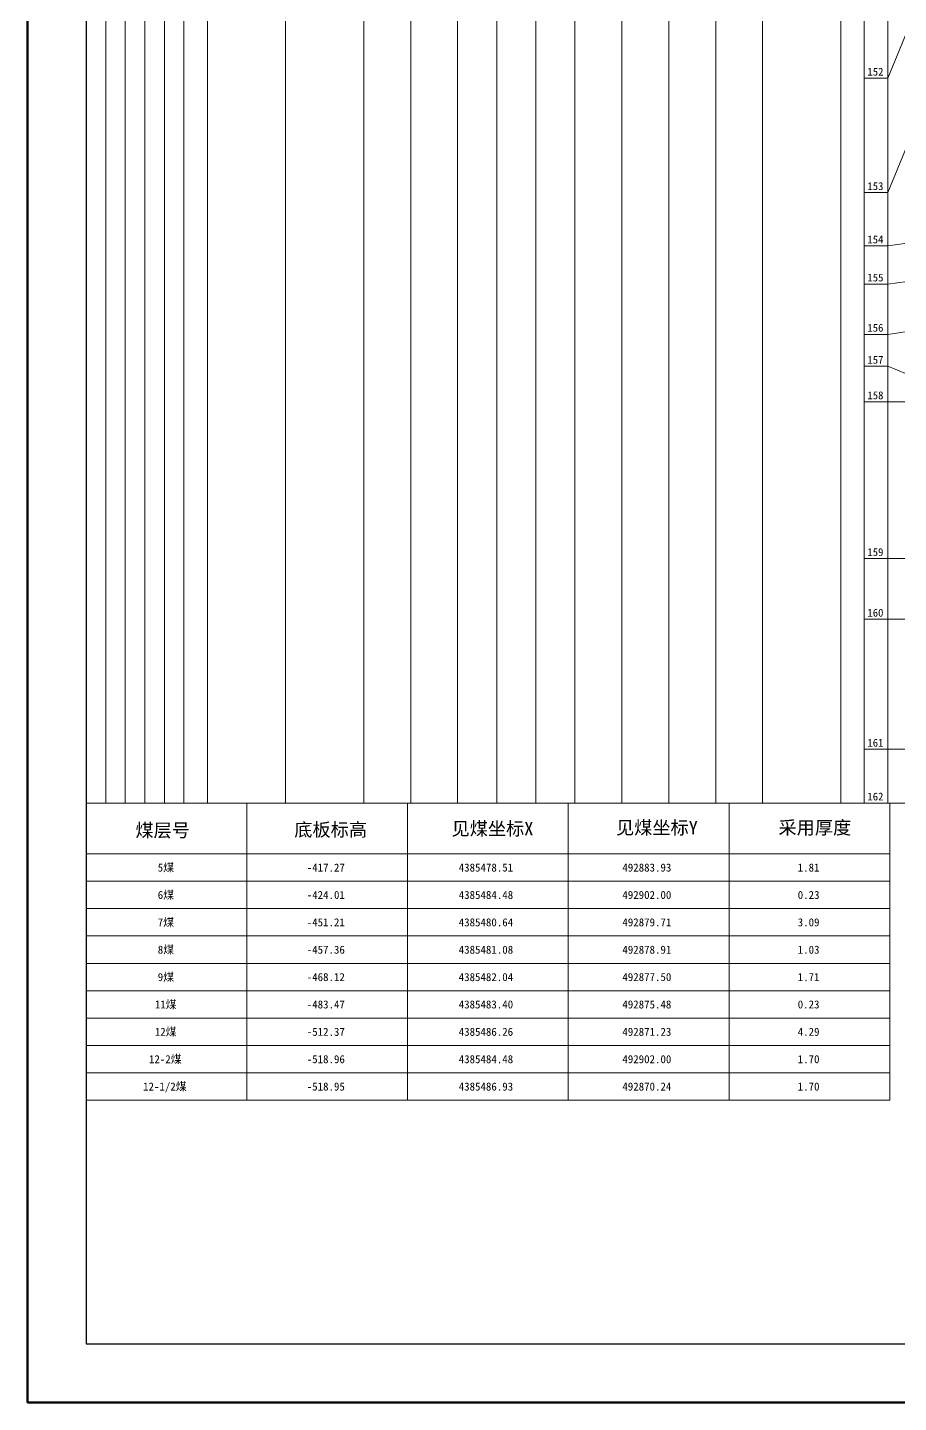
# Model space of a CAD drawing. Header units: inches. Extents: x -27 to 109, y -598 to 26.
# Drawn here: x -26.9 to 17.6, y -597.8 to -527.5 of the extents above; entities that cross this region are included whole.
import ezdxf

# ---------------------------------------------------------------- set-up
doc = ezdxf.new("R2010")
doc.units = ezdxf.units.IN
doc.header["$MEASUREMENT"] = 0
doc.layers.get('0').update_dxf_attribs({"lineweight": 0})
doc.styles.add('宋体', font='')
doc.styles.get('宋体').set_extended_font_data('宋体')

msp = doc.modelspace()

# ---------------------------------------------------------------- linework, layer by layer
at = {"lineweight": 100}
for p, q in [((-26.918, 26.296), (-26.918, -597.842)), ((-26.918, -597.842), (108.882, -597.842))]:
    msp.add_line(p, q, dxfattribs=at)
at = {"lineweight": 30}
for p, q in [((-23.918, 23.296), (-23.918, -594.842)), ((-23.918, -594.842), (105.882, -594.842))]:
    msp.add_line(p, q, dxfattribs=at)
at = {"linetype": 'Continuous', "lineweight": 15}
for p, q in [((-22.918, 0.896), (-22.918, -567.184)), ((-21.918, 0.896), (-21.918, -567.184)), ((-20.918, 0.896), (-20.918, -567.184)), ((-19.918, 0.896), (-19.918, -567.184)), ((-18.918, 0.896), (-18.918, -567.184)), ((-17.718, 0.896), (-17.718, -567.184)), ((-13.718, 0.896), (-13.718, -567.184)), ((-9.718, 0.896), (-9.718, -567.184)), ((-7.318, 0.896), (-7.318, -567.184)), ((-4.918, 0.896), (-4.918, -567.184)), ((-2.918, 0.896), (-2.918, -567.184)), ((-0.918, 0.896), (-0.918, -567.184)), ((1.082, 0.896), (1.082, -567.184)), ((3.482, 0.896), (3.482, -567.184)), ((5.882, 0.896), (5.882, -567.184)), ((8.282, 0.896), (8.282, -567.184)), ((10.682, 0.896), (10.682, -567.184)), ((14.682, 0.896), (14.682, -567.184)), ((15.882, 0.896), (15.882, -567.184)), ((17.082, 0.896), (17.082, -567.184)), ((17.082, -530.113), (18.082, -527.704)), ((15.882, -530.113), (17.082, -530.113)), ((17.082, -535.963), (18.082, -533.554)), ((15.882, -535.963), (17.082, -535.963)), ((17.082, -538.691), (18.082, -538.554)), ((15.882, -538.691), (17.082, -538.691)), ((15.882, -540.641), (17.082, -540.641)), ((17.082, -540.641), (18.082, -540.504)), ((15.882, -543.211), (17.082, -543.211)), ((17.082, -543.211), (18.082, -543.074)), ((15.882, -544.847), (17.082, -544.847)), ((17.082, -544.847), (18.082, -545.254)), ((15.882, -546.664), (17.082, -546.664)), ((17.082, -546.664), (18.082, -546.664)), ((15.882, -554.684), (17.082, -554.684)), ((17.082, -554.684), (18.082, -554.684)), ((15.882, -557.784), (17.082, -557.784)), ((17.082, -557.784), (18.082, -557.784)), ((15.882, -564.434), (17.082, -564.434)), ((17.082, -564.434), (18.082, -564.434)), ((15.882, -567.184), (17.082, -567.184)), ((17.082, -567.184), (18.082, -567.184)), ((-23.918, -569.783), (-23.918, -582.383)), ((-15.698, -569.783), (-15.698, -582.383)), ((-15.698, -569.783), (-15.698, -582.383)), ((-7.477, -569.783), (-7.477, -582.383)), ((-7.477, -569.783), (-7.477, -582.383)), ((0.743, -569.783), (0.743, -582.383)), ((0.743, -569.783), (0.743, -582.383)), ((8.964, -569.783), (8.964, -582.383)), ((8.964, -569.783), (8.964, -582.383)), ((17.185, -569.783), (17.185, -582.383)), ((-23.918, -571.183), (-15.698, -571.183)), ((-15.698, -571.183), (-7.477, -571.183)), ((-7.477, -571.183), (0.743, -571.183)), ((0.743, -571.183), (8.964, -571.183)), ((8.964, -571.183), (17.185, -571.183)), ((-23.918, -572.583), (-15.698, -572.583)), ((-15.698, -572.583), (-7.477, -572.583)), ((-7.477, -572.583), (0.743, -572.583)), ((0.743, -572.583), (8.964, -572.583)), ((8.964, -572.583), (17.185, -572.583)), ((-23.918, -573.983), (-15.698, -573.983)), ((-15.698, -573.983), (-7.477, -573.983)), ((-7.477, -573.983), (0.743, -573.983)), ((0.743, -573.983), (8.964, -573.983)), ((8.964, -573.983), (17.185, -573.983)), ((-23.918, -575.383), (-15.698, -575.383)), ((-15.698, -575.383), (-7.477, -575.383)), ((-7.477, -575.383), (0.743, -575.383)), ((0.743, -575.383), (8.964, -575.383)), ((8.964, -575.383), (17.185, -575.383)), ((-23.918, -576.783), (-15.698, -576.783)), ((-15.698, -576.783), (-7.477, -576.783)), ((-7.477, -576.783), (0.743, -576.783)), ((0.743, -576.783), (8.964, -576.783)), ((8.964, -576.783), (17.185, -576.783)), ((-23.918, -578.183), (-15.698, -578.183)), ((-15.698, -578.183), (-7.477, -578.183)), ((-7.477, -578.183), (0.743, -578.183)), ((0.743, -578.183), (8.964, -578.183)), ((8.964, -578.183), (17.185, -578.183)), ((-23.918, -579.583), (-15.698, -579.583)), ((-15.698, -579.583), (-7.477, -579.583)), ((-7.477, -579.583), (0.743, -579.583)), ((0.743, -579.583), (8.964, -579.583)), ((8.964, -579.583), (17.185, -579.583)), ((-23.918, -580.983), (-15.698, -580.983)), ((-15.698, -580.983), (-7.477, -580.983)), ((-7.477, -580.983), (0.743, -580.983)), ((0.743, -580.983), (8.964, -580.983)), ((8.964, -580.983), (17.185, -580.983)), ((-23.918, -582.383), (-15.698, -582.383)), ((-15.698, -582.383), (-7.477, -582.383)), ((-7.477, -582.383), (0.743, -582.383)), ((0.743, -582.383), (8.964, -582.383)), ((8.964, -582.383), (17.185, -582.383))]:
    msp.add_line(p, q, dxfattribs=at)
at = {"lineweight": 15}
for p, q in [((-23.918, -567.184), (105.882, -567.184)), ((-23.918, -567.184), (33.999, -567.184)), ((-23.918, -567.184), (17.185, -567.184)), ((-23.918, -567.184), (-23.918, -569.783)), ((-15.698, -567.184), (-15.698, -569.783)), ((-7.477, -567.184), (-7.477, -569.783)), ((0.743, -567.184), (0.743, -569.783)), ((8.964, -567.184), (8.964, -569.783)), ((17.185, -567.184), (17.185, -569.783)), ((-23.918, -569.783), (17.185, -569.783))]:
    msp.add_line(p, q, dxfattribs=at)

# ---------------------------------------------------------------- texts
at = {"style": '宋体'}
for s, height, p in [('152', 0.4, (16.043, -529.979)), ('153', 0.4, (16.043, -535.829)), ('154', 0.4, (16.043, -538.557)), ('155', 0.4, (16.043, -540.507)), ('156', 0.4, (16.043, -543.077)), ('157', 0.4, (16.043, -544.714)), ('158', 0.4, (16.043, -546.53)), ('159', 0.4, (16.043, -554.55)), ('160', 0.4, (16.043, -557.65)), ('161', 0.4, (16.043, -564.3)), ('162', 0.4, (16.043, -567.05)), ('煤层号', 0.682, (-21.401, -568.918)), ('底板标高', 0.682, (-13.275, -568.885)), ('见煤坐标X', 0.682, (-5.231, -568.832)), ('见煤坐标Y', 0.682, (3.182, -568.779)), ('采用厚度', 0.682, (11.49, -568.779)), ('5煤', 0.4092, (-20.257, -570.688)), ('-417.27', 0.4092, (-12.635, -570.688)), ('4385478.51', 0.4092, (-4.863, -570.688)), ('492883.93', 0.4092, (3.507, -570.688)), ('1.81', 0.4092, (12.476, -570.688)), ('6煤', 0.4092, (-20.257, -572.088)), ('-424.01', 0.4092, (-12.635, -572.088)), ('4385484.48', 0.4092, (-4.863, -572.088)), ('492902.00', 0.4092, (3.507, -572.088)), ('0.23', 0.4092, (12.476, -572.088)), ('7煤', 0.4092, (-20.257, -573.488)), ('-451.21', 0.4092, (-12.635, -573.488)), ('4385480.64', 0.4092, (-4.863, -573.488)), ('492879.71', 0.4092, (3.507, -573.488)), ('3.09', 0.4092, (12.476, -573.488)), ('8煤', 0.4092, (-20.257, -574.888)), ('-457.36', 0.4092, (-12.635, -574.888)), ('4385481.08', 0.4092, (-4.863, -574.888)), ('492878.91', 0.4092, (3.507, -574.888)), ('1.03', 0.4092, (12.476, -574.888)), ('9煤', 0.4092, (-20.257, -576.288)), ('-468.12', 0.4092, (-12.635, -576.288)), ('4385482.04', 0.4092, (-4.863, -576.288)), ('492877.50', 0.4092, (3.507, -576.288)), ('1.71', 0.4092, (12.476, -576.288)), ('11煤', 0.4092, (-20.407, -577.688)), ('-483.47', 0.4092, (-12.635, -577.688)), ('4385483.40', 0.4092, (-4.863, -577.688)), ('492875.48', 0.4092, (3.507, -577.688)), ('0.23', 0.4092, (12.476, -577.688)), ('12煤', 0.4092, (-20.407, -579.088)), ('-512.37', 0.4092, (-12.635, -579.088)), ('4385486.26', 0.4092, (-4.863, -579.088)), ('492871.23', 0.4092, (3.507, -579.088)), ('4.29', 0.4092, (12.476, -579.088)), ('12-2煤', 0.4092, (-20.706, -580.488)), ('-518.96', 0.4092, (-12.635, -580.488)), ('4385484.48', 0.4092, (-4.863, -580.488)), ('492902.00', 0.4092, (3.507, -580.488)), ('1.70', 0.4092, (12.476, -580.488)), ('12-1/2煤', 0.4092, (-21.005, -581.888)), ('-518.95', 0.4092, (-12.635, -581.888)), ('4385486.93', 0.4092, (-4.863, -581.888)), ('492870.24', 0.4092, (3.507, -581.888)), ('1.70', 0.4092, (12.476, -581.888))]:
    msp.add_text(s, height=height, dxfattribs=at).set_placement(p)

doc.saveas('drawing.dxf')
